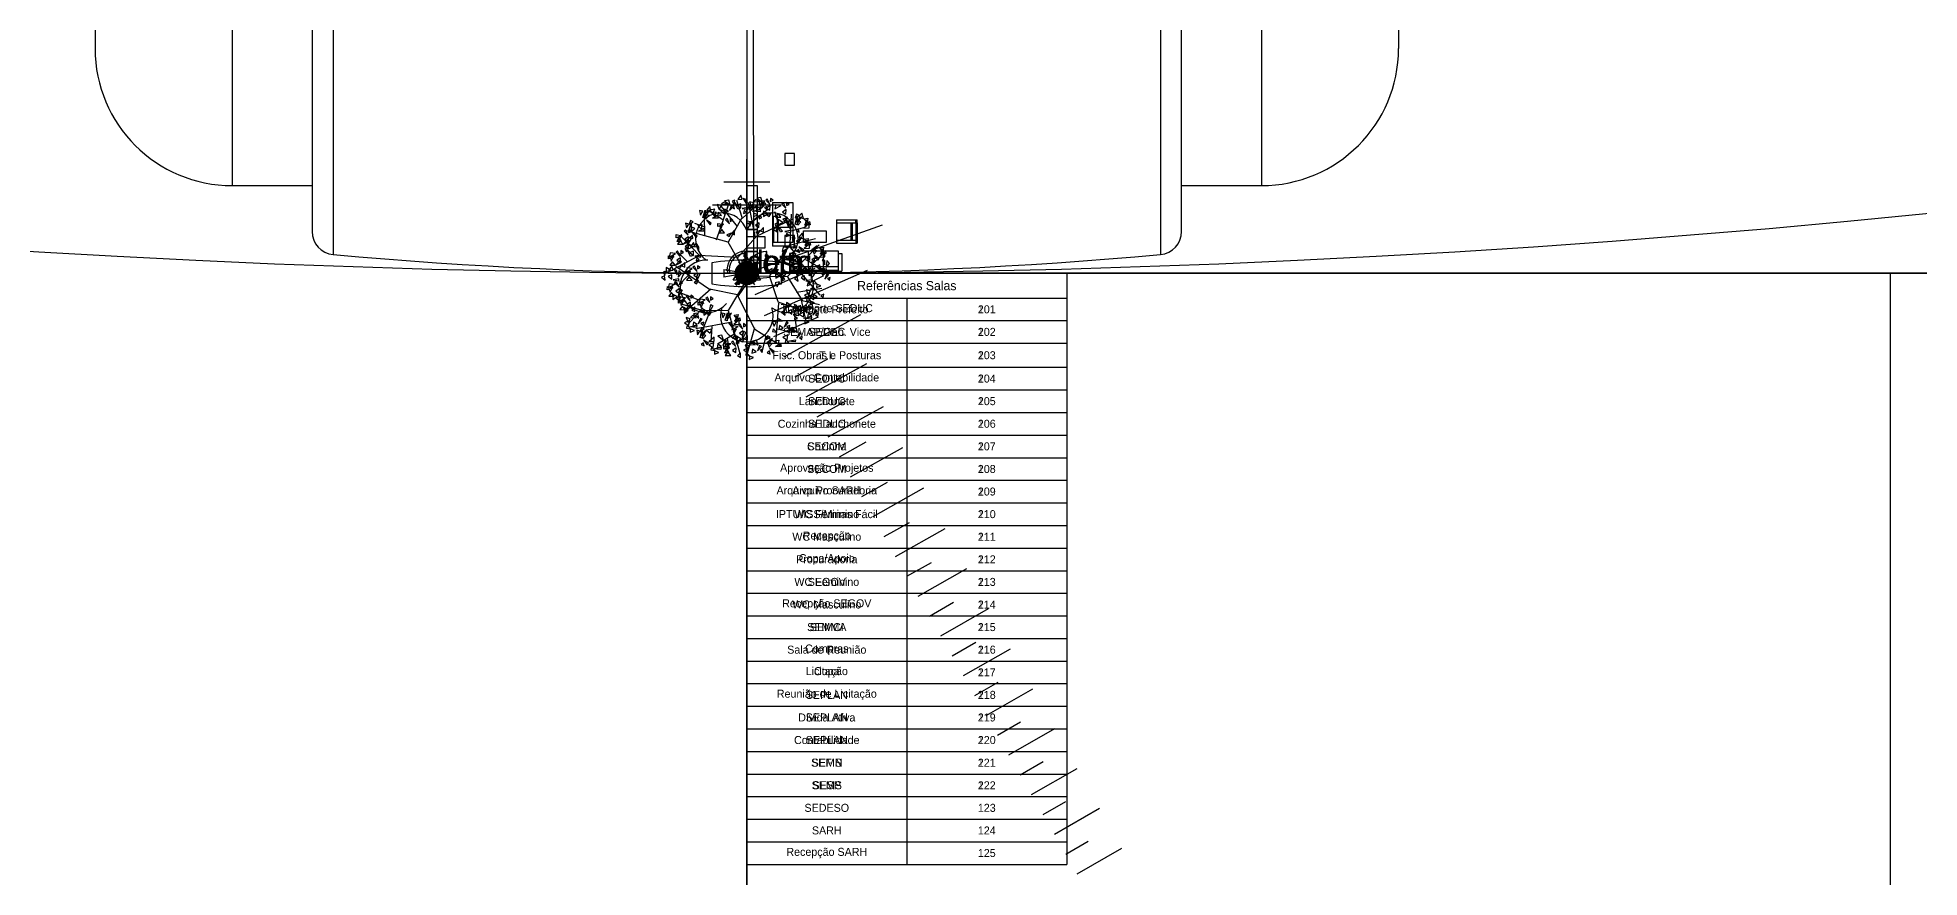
# Model space of a CAD drawing. Header units: metres. Extents: x -999 to 3200, y -1400 to 5056.
# Drawn here: x -31 to 51.3, y -26.4 to 10.3 of the extents above; entities that cross this region are included whole.
import ezdxf

# ---------------------------------------------------------------- set-up
doc = ezdxf.new("R2010")
doc.units = ezdxf.units.M
for name, color, linetype, true_color in [('0.1', 7, 'Continuous', 0x000001), ('0.8', 7, 'Continuous', 0x000008), ('B-FURNITURE', 7, 'Continuous', 0x000016), ('Block2', 7, 'Continuous', 0x000002), ('NOITHAT', 7, 'Continuous', 0x000015), ('PLANIMETRIA', 7, 'Continuous', 0x000007), ('PORTA', 7, 'Continuous', 0x000003)]:
    doc.layers.add(name, color=color, linetype=linetype, true_color=true_color)

msp = doc.modelspace()

# ---------------------------------------------------------------- linework, layer by layer
at = {"color": 7}
for p, q in [((-1, 0.167), (0, 0)), ((-1, 0.167), (-1, -0.167)), ((-0.5, 0), (-1, 0)), ((0, 0), (-1, -0.167)), ((0, 0), (-1, 0)), ((-0.5, -0.5), (0.5, 0.5))]:
    msp.add_line(p, q, dxfattribs=at)
for p, q in [((0, 0), (13.991, 0)), ((0, 0), (0, -25.853)), ((0, 0), (13.991, 0)), ((0, 0), (0, -22.888)), ((13.991, 0), (13.991, -25.853)), ((13.991, 0), (13.991, -22.888)), ((0, -1.082), (13.991, -1.082)), ((0, -1.082), (13.991, -1.082)), ((6.996, -1.082), (6.996, -25.853)), ((6.996, -1.082), (6.996, -22.888)), ((0, -2.07), (13.991, -2.07)), ((0, -2.07), (13.991, -2.07)), ((0, -3.058), (13.991, -3.058)), ((0, -3.058), (13.991, -3.058)), ((0, -4.111), (13.991, -4.111)), ((0, -4.111), (13.991, -4.111)), ((0, -5.1), (13.991, -5.1)), ((0, -5.1), (13.991, -5.1)), ((0, -6.088), (13.991, -6.088)), ((0, -6.088), (13.991, -6.088)), ((0, -7.076), (13.991, -7.076)), ((0, -7.076), (13.991, -7.076)), ((0, -8.064), (13.991, -8.064)), ((0, -8.064), (13.991, -8.064)), ((0, -9.053), (13.991, -9.053)), ((0, -9.053), (13.991, -9.053)), ((0, -10.041), (13.991, -10.041)), ((0, -10.041), (13.991, -10.041)), ((0, -11.029), (13.991, -11.029)), ((0, -11.029), (13.991, -11.029)), ((0, -12.017), (13.991, -12.017)), ((0, -12.017), (13.991, -12.017)), ((0, -13.006), (13.991, -13.006)), ((0, -13.006), (13.991, -13.006)), ((0, -13.994), (13.991, -13.994)), ((0, -13.994), (13.991, -13.994)), ((0, -14.982), (13.991, -14.982)), ((0, -14.982), (13.991, -14.982)), ((0, -15.97), (13.991, -15.97)), ((0, -15.97), (13.991, -15.97)), ((0, -16.959), (13.991, -16.959)), ((0, -16.959), (13.991, -16.959)), ((0, -17.947), (13.991, -17.947)), ((0, -17.947), (13.991, -17.947)), ((0, -18.935), (13.991, -18.935)), ((0, -18.935), (13.991, -18.935)), ((0, -19.923), (13.991, -19.923)), ((0, -19.923), (13.991, -19.923)), ((0, -20.912), (13.991, -20.912)), ((0, -20.912), (13.991, -20.912)), ((0, -21.9), (13.991, -21.9)), ((0, -21.9), (13.991, -21.9)), ((0, -22.888), (13.991, -22.888)), ((0, -22.888), (13.991, -22.888)), ((0, -23.876), (13.991, -23.876)), ((0, -24.865), (13.991, -24.865)), ((0, -25.853), (13.991, -25.853))]:
    msp.add_line(p, q)
for points in [[(500, 0), (500, 50), (0, 50), (0, 0)], [(-0.6, -0.3), (0, 0.7), (0.6, -0.3)], [(-0.25, -0.25), (0.25, -0.25), (0.25, 0.25), (-0.25, 0.25)], [(0, 0), (50, 0), (50, -900), (0, -900)]]:
    msp.add_lwpolyline(points, close=True, dxfattribs=at)
for points in [[(0, 0), (0, 5)], [(-1, 4), (1, 4)], [(-1.5, 3), (1.5, 3)], [(-0.5, 0), (0.5, 0)], [(-0.35, -0.5), (0.35, 0.5)], [(0.35, -0.5), (-0.35, 0.5)], [(-0.35, -0.5), (-0.1, 0.5)], [(0, -0.5), (0, 0.5)], [(0.35, 0.5), (0.1, -0.5)]]:
    msp.add_lwpolyline(points, dxfattribs=at)
for points, format in [([(1.524, 0.457, 0.083333), (-1.524, 0.457), (-1.524, -0.457, 0.083333), (1.524, -0.457)], "xyb"), ([(-0.25, 0, 0.5, 0.5, 1), (0.25, 0, 0.5, 0.5, 1)], "xyseb"), ([(-0.204, 0.058, -0.283804), (-0.253, 0.155), (-0.23, 0.416, -0.389031), (-0.127, 0.51), (0.127, 0.51, -0.389031), (0.23, 0.416), (0.253, 0.155, -0.283804), (0.204, 0.058, -0.282906)], "xyb"), ([(0.234, 0.562, -0.421716), (0.237, 0.547), (0.23, 0.536, -0.406514), (0.215, 0.533, 0.29498), (-0.215, 0.533, -0.406514), (-0.23, 0.536), (-0.237, 0.547, -0.421716), (-0.234, 0.562, -0.295423)], "xyb")]:
    msp.add_lwpolyline(points, format=format, close=True, dxfattribs=at)
for points, format in [([(-0.5, -0.5, 0.15, 0.15, 0), (0.5, 0.5, 0.15, 0.15, 0)], "xyseb"), ([(-0.001, -0.015, 0.111499), (0.001, -0.015)], "xyb")]:
    msp.add_lwpolyline(points, format=format, dxfattribs=at)
for radius in [0.5, 0.3]:
    msp.add_circle((0, 0), radius, dxfattribs=at)
for centre, start, end in [((-1.09, 1.5), 18.74976, 233.1301), ((1.09, 1.5), 306.8699, 161.25024), ((-1.76, -0.57), 87.01336, 319.18492), ((1.76, -0.57), 234.92625, 89.00365), ((0, -1.85), 162.8241, 17.1759)]:
    msp.add_arc(centre, 1.15, start, end, dxfattribs=at)
msp.add_point((0, 0), dxfattribs=at)
msp.add_point((0, 0), dxfattribs=at)
msp.add_point((0, 0), dxfattribs=at)
msp.add_point((0, 0), dxfattribs=at)
msp.add_point((0, 0), dxfattribs=at)
msp.add_point((0, 0), dxfattribs=at)
msp.add_point((0, 0), dxfattribs=at)
at = {"layer": '0.1', "color": 98}
for p, q in [((-1.837, 1.67), (-1.844, 2.511)), ((-1.054, 2.342), (-1.628, 2.721)), ((-1.332, 1.471), (-0.794, 3)), ((-0.408, 2.055), (-1.104, 2.921)), ((-0.206, 2.442), (-0.441, 3.187)), ((-0.197, 2.397), (0.453, 2.992)), ((0.374, 1.559), (0.074, 3.094)), ((0.251, 2.266), (0.917, 2.803)), ((1.394, 2.131), (1.228, 2.696)), ((1.9, 1.283), (1.96, 2.59)), ((-1.823, 2.016), (-2.273, 2.179)), ((-0.796, 1.374), (-0.206, 2.442)), ((0.4, 1.608), (2.011, 2.385)), ((1.945, 1.852), (2.501, 2.005)), ((-2.609, 0.514), (-3.019, 0.919)), ((-2.039, 0.757), (-2.856, 1.589)), ((-0.414, 0.681), (0.361, 1.552)), ((1.007, -0.117), (1.916, 1.283)), ((1.871, 1.237), (3, 1.529)), ((-2.093, 0.76), (-3.255, 0.158)), ((-1.625, -0.702), (-3.103, 0.304)), ((-0.435, 0.686), (-2.101, 0.774)), ((-0.408, 0.669), (-0.196, 0.206)), ((-0.196, 0.206), (-0.082, -0.223)), ((0.213, -0.12), (0, 0)), ((2.136, 0.268), (3.191, -0.962)), ((2.561, 0.606), (3.292, 0.191)), ((2.853, 0.421), (3.22, 0.729)), ((-2.575, -0.103), (-2.98, -0.529)), ((-1.57, -0.7), (-2.749, -1.728)), ((-0.414, -0.944), (-1.557, -0.708)), ((-0.082, -0.223), (-0.049, -0.412)), ((0.393, -0.223), (1.03, -0.172)), ((0.993, -0.132), (1.359, -1.239)), ((1.784, -0.147), (2.414, -1.193)), ((2.18, -0.824), (3.278, -0.655)), ((2.751, -0.408), (3.366, -0.101)), ((-2.12, -1.16), (-2.918, -0.852)), ((-2.009, -1.614), (-2.85, -1.349)), ((-2.044, -1.644), (-2.571, -2.22)), ((-0.824, -1.621), (-2.044, -1.644)), ((-1.607, -1.626), (-2.01, -2.661)), ((-0.409, -0.964), (0.348, -2.451)), ((1.388, -1.3), (1.256, -3.084)), ((1.359, -1.254), (2.839, -1.761)), ((2.033, -1.5), (2.165, -2.346)), ((2.37, -1.178), (2.561, -2.038)), ((2.414, -1.193), (3.176, -1.362)), ((-0.64, -2.134), (-2.233, -2.432)), ((-1.534, -2.328), (-1.575, -3.015)), ((0.331, -2.389), (0.02, -3.513)), ((0.356, -2.437), (1.459, -3.142)), ((1.345, -2.423), (1.916, -2.561)), ((-0.56, -2.671), (-1.285, -3.097)), ((-0.866, -2.832), (-0.783, -3.303)), ((0.827, -2.761), (0.682, -3.319))]:
    msp.add_line(p, q, dxfattribs=at)
at = {"layer": '0.1', "color": 1}
for p, q in [((0.875, 0.95), (0.85, 0.95)), ((0.85, 0.95), (0.85, 0.15)), ((0.875, 0.15), (0.875, 0.95)), ((0.804, 0.794), (0.804, 0.73)), ((0.804, 0.73), (0.814, 0.73)), ((0.828, 0.804), (0.814, 0.804)), ((0.814, 0.73), (0.814, 0.794)), ((0.814, 0.794), (0.828, 0.794)), ((0.85, 0.15), (0.875, 0.15)), ((0.897, 0.804), (0.911, 0.804)), ((0.911, 0.794), (0.897, 0.794)), ((0.911, 0.73), (0.911, 0.794)), ((0.921, 0.73), (0.911, 0.73)), ((0.921, 0.794), (0.921, 0.73))]:
    msp.add_line(p, q, dxfattribs=at)
at = {"layer": '0.1', "color": 98}
for points in [[(-0.2, 3.242), (-0.259, 3.425), (-0.397, 3.233)], [(0.682, 3.101), (0.619, 3.321), (0.44, 3.286)], [(-2.024, 2.55), (-1.922, 2.715), (-2.064, 2.752)], [(-1.919, 2.435), (-1.82, 2.761), (-1.824, 2.406)], [(-1.796, 2.492), (-1.64, 2.752), (-1.875, 2.567)], [(-1.793, 2.384), (-1.659, 2.525), (-1.82, 2.587)], [(-1.552, 2.682), (-1.615, 2.918), (-1.761, 2.752)], [(-1.482, 2.628), (-1.399, 2.802), (-1.631, 2.756)], [(-1.526, 2.658), (-1.356, 2.69), (-1.391, 2.504)], [(-1.257, 2.406), (-1.505, 2.406), (-1.282, 2.542)], [(-1.106, 2.964), (-1.292, 3.011), (-1.203, 2.793)], [(-1.101, 2.528), (-1.244, 2.676), (-1.269, 2.551)], [(-0.912, 2.681), (-1.198, 2.785), (-0.97, 2.59)], [(-0.85, 3.006), (-1.012, 3.102), (-1.105, 3.02)], [(-0.807, 2.706), (-0.971, 2.81), (-1.001, 2.639)], [(-0.728, 2.986), (-0.792, 3.206), (-0.97, 3.171)], [(-0.584, 2.937), (-0.662, 2.975), (-0.756, 2.744)], [(-0.542, 2.814), (-0.581, 3.004), (-0.71, 2.934)], [(-0.567, 3.006), (-0.517, 3.205), (-0.637, 3.161)], [(-0.387, 2.802), (-0.538, 3.107), (-0.298, 2.846)], [(-0.26, 2.851), (-0.259, 3.045), (-0.419, 2.98)], [(0.055, 2.785), (0.045, 2.872), (-0.2, 2.829)], [(-0.028, 3.047), (-0.033, 3.235), (-0.152, 3.27)], [(-0.014, 2.663), (-0.122, 2.744), (-0.146, 2.614)], [(0.265, 2.999), (0.045, 2.892), (0.236, 2.781)], [(0.304, 3.079), (0.118, 3.126), (0.207, 2.908)], [(0.578, 2.687), (0.239, 2.721), (0.588, 2.786)], [(0.485, 2.562), (0.303, 2.63), (0.294, 2.483)], [(0.56, 3.122), (0.398, 3.217), (0.306, 3.135)], [(0.603, 2.821), (0.44, 2.925), (0.409, 2.754)], [(0.792, 3.149), (0.565, 3.176), (0.527, 2.998)], [(0.547, 2.52), (0.542, 2.385), (0.663, 2.441)], [(0.726, 3.045), (0.574, 2.933), (0.614, 2.815)], [(0.826, 3.053), (0.748, 3.09), (0.654, 2.859)], [(0.723, 2.725), (0.736, 2.481), (0.913, 2.613)], [(0.893, 2.93), (0.767, 2.881), (0.865, 2.792)], [(0.893, 3.263), (0.827, 3.206), (1.004, 3.029)], [(1.019, 2.967), (0.86, 2.857), (1.005, 2.763)], [(1.068, 2.627), (0.877, 2.553), (0.982, 2.481)], [(1.032, 3.277), (1.027, 3.142), (1.148, 3.197)], [(1.497, 2.968), (1.27, 2.995), (1.232, 2.817)], [(1.37, 2.611), (1.254, 2.458), (1.49, 2.455)], [(1.598, 3.082), (1.533, 3.024), (1.709, 2.848)], [(1.724, 2.786), (1.565, 2.676), (1.71, 2.582)], [(1.737, 3.095), (1.732, 2.961), (1.853, 3.016)], [(2.108, 2.155), (2.206, 2.481), (2.203, 2.126)], [(2.116, 2.427), (2.289, 2.539), (2.171, 2.588)], [(2.231, 2.213), (2.387, 2.473), (2.152, 2.287)], [(2.474, 2.402), (2.411, 2.638), (2.266, 2.473)], [(-3.082, 1.691), (-2.839, 1.64), (-3.086, 1.553)], [(-2.847, 1.68), (-2.998, 1.568), (-2.959, 1.451)], [(-2.68, 1.898), (-2.745, 1.841), (-2.569, 1.664)], [(-2.636, 1.991), (-2.534, 2.156), (-2.676, 2.193)], [(-2.541, 1.912), (-2.545, 1.777), (-2.425, 1.832)], [(-2.53, 1.875), (-2.432, 2.201), (-2.436, 1.847)], [(-2.522, 2.148), (-2.35, 2.259), (-2.467, 2.308)], [(-2.353, 1.519), (-2.376, 1.652), (-2.483, 1.573)], [(-2.404, 1.825), (-2.271, 1.965), (-2.432, 2.028)], [(-2.22, 1.561), (-2.168, 1.631), (-2.376, 1.768)], [(-2.137, 2.098), (-1.967, 2.131), (-2.002, 1.945)], [(-1.869, 1.847), (-2.117, 1.847), (-1.893, 1.982)], [(-1.608, 2.121), (-1.556, 2.19), (-1.765, 2.327)], [(-1.264, 2.184), (-1.022, 2.134), (-1.268, 2.047)], [(-1.09, 1.921), (-1.206, 1.768), (-0.97, 1.765)], [(-1.029, 2.173), (-1.18, 2.061), (-1.141, 1.944)], [(-0.862, 2.392), (-0.927, 2.334), (-0.751, 2.158)], [(-0.687, 1.756), (-0.878, 1.682), (-0.773, 1.61)], [(-0.723, 2.405), (-0.727, 2.27), (-0.607, 2.326)], [(-0.543, 1.886), (-0.676, 1.745), (-0.545, 1.68)], [(0.006, 2.3), (0.248, 2.249), (0.002, 2.162)], [(0.24, 2.288), (0.089, 2.177), (0.129, 2.059)], [(0.534, 2.211), (0.374, 2.101), (0.52, 2.007)], [(0.583, 1.871), (0.391, 1.797), (0.496, 1.725)], [(0.727, 2.001), (0.593, 1.86), (0.724, 1.795)], [(1.322, 1.81), (1.283, 2.001), (1.154, 1.931)], [(1.298, 2.003), (1.347, 2.202), (1.227, 2.157)], [(1.477, 1.798), (1.326, 2.104), (1.566, 1.842)], [(1.576, 2.229), (1.368, 2.358), (1.375, 2.138)], [(1.773, 2.446), (1.582, 2.372), (1.687, 2.3)], [(1.612, 2.23), (1.714, 2.37), (1.815, 2.21)], [(1.919, 1.782), (1.909, 1.868), (1.664, 1.825)], [(1.836, 2.044), (1.831, 2.232), (1.712, 2.267)], [(1.85, 1.66), (1.742, 1.741), (1.718, 1.61)], [(1.98, 2.23), (1.799, 2.06), (1.869, 2.312)], [(1.884, 1.929), (2.036, 2.1), (1.912, 2.233)], [(2.285, 1.799), (2.262, 1.932), (2.155, 1.853)], [(2.234, 2.105), (2.368, 2.245), (2.206, 2.307)], [(2.49, 1.514), (2.427, 1.75), (2.282, 1.585)], [(2.494, 1.973), (2.722, 1.993), (2.722, 2.175)], [(2.501, 2.378), (2.671, 2.411), (2.636, 2.225)], [(2.769, 2.126), (2.522, 2.126), (2.745, 2.262)], [(2.538, 2.089), (2.663, 2.229), (2.599, 2.336)], [(-3.125, 0.864), (-3.353, 0.891), (-3.39, 0.712)], [(-3.025, 0.977), (-3.09, 0.92), (-2.914, 0.743)], [(-2.871, 1.389), (-3.044, 1.393), (-2.971, 1.567)], [(-2.908, 1.428), (-3.024, 1.274), (-2.788, 1.271)], [(-2.885, 0.991), (-2.89, 0.856), (-2.769, 0.912)], [(-2.572, 1.496), (-2.779, 1.273), (-2.51, 1.407)], [(-2.554, 1.602), (-2.713, 1.492), (-2.568, 1.398)], [(-2.636, 0.934), (-2.586, 1.133), (-2.706, 1.089)], [(-2.505, 1.262), (-2.696, 1.189), (-2.591, 1.116)], [(-2.456, 0.73), (-2.607, 1.035), (-2.367, 0.774)], [(-2.44, 1.527), (-2.603, 1.228), (-2.527, 1.575)], [(-2.357, 1.161), (-2.565, 1.29), (-2.558, 1.07)], [(-2.329, 0.78), (-2.328, 0.973), (-2.488, 0.908)], [(-2.269, 1.17), (-2.328, 1.353), (-2.466, 1.161)], [(-2.321, 1.161), (-2.22, 1.301), (-2.118, 1.142)], [(-2.097, 0.975), (-2.102, 1.163), (-2.221, 1.198)], [(1.81, 1.11), (1.583, 1.137), (1.545, 0.959)], [(1.744, 1.005), (1.593, 0.894), (1.632, 0.776)], [(1.911, 1.224), (1.846, 1.166), (2.022, 0.99)], [(2.037, 0.927), (1.878, 0.818), (2.023, 0.724)], [(2.018, 1.382), (2.12, 1.547), (1.978, 1.585)], [(2.151, 0.852), (1.988, 0.553), (2.064, 0.9)], [(2.05, 1.237), (2.046, 1.102), (2.166, 1.158)], [(2.246, 1.324), (2.403, 1.585), (2.167, 1.399)], [(2.301, 0.911), (2.278, 1.044), (2.171, 0.965)], [(2.434, 0.953), (2.487, 1.022), (2.278, 1.159)], [(2.51, 1.085), (2.738, 1.105), (2.738, 1.287)], [(2.517, 1.49), (2.687, 1.522), (2.652, 1.336)], [(2.785, 1.238), (2.538, 1.238), (2.761, 1.374)], [(2.553, 1.201), (2.678, 1.341), (2.615, 1.448)], [(2.92, 0.946), (3.076, 1.206), (2.841, 1.021)], [(2.924, 0.838), (3.057, 0.979), (2.896, 1.041)], [(3.183, 0.706), (3.411, 0.727), (3.411, 0.909)], [(3.191, 1.112), (3.36, 1.144), (3.325, 0.958)], [(3.459, 0.86), (3.211, 0.86), (3.434, 0.995)], [(3.227, 0.823), (3.352, 0.963), (3.289, 1.07)], [(-3.591, -0.102), (-3.541, 0.098), (-3.661, 0.053)], [(-3.312, 0.125), (-3.52, 0.254), (-3.513, 0.034)], [(-3.426, 0.77), (-3.184, 0.719), (-3.431, 0.632)], [(-3.224, 0.134), (-3.283, 0.317), (-3.421, 0.125)], [(-3.252, 0.507), (-3.369, 0.354), (-3.132, 0.351)], [(-3.192, 0.759), (-3.343, 0.647), (-3.303, 0.53)], [(-3.052, -0.06), (-3.057, 0.127), (-3.176, 0.162)], [(-2.917, 0.575), (-3.123, 0.353), (-2.855, 0.486)], [(-2.898, 0.681), (-3.058, 0.571), (-2.912, 0.477)], [(-2.849, 0.342), (-3.041, 0.268), (-2.936, 0.195)], [(-3.005, -0.175), (-2.852, -0.004), (-2.977, 0.129)], [(-2.705, 0.472), (-2.839, 0.331), (-2.708, 0.265)], [(-2.389, 0.206), (-2.616, 0.233), (-2.654, 0.054)], [(-2.455, 0.101), (-2.606, -0.01), (-2.567, -0.128)], [(-2.288, 0.32), (-2.353, 0.262), (-2.177, 0.086)], [(-2.162, 0.023), (-2.321, -0.086), (-2.176, -0.181)], [(-2.014, 0.713), (-2.024, 0.8), (-2.27, 0.757)], [(-2.083, 0.591), (-2.191, 0.673), (-2.215, 0.542)], [(-2.149, 0.333), (-2.153, 0.198), (-2.033, 0.254)], [(0.982, 0.138), (1.1, 0.071), (1.106, 0.204)], [(1.37, 0.049), (1.559, -0.234), (1.287, -0.006)], [(1.526, 0.058), (1.589, -0.126), (1.708, -0.04)], [(1.683, 0.753), (1.567, 0.6), (1.803, 0.597)], [(2.086, 0.588), (1.895, 0.514), (2, 0.442)], [(2.23, 0.718), (2.097, 0.577), (2.228, 0.512)], [(2.222, -0.151), (2.272, 0.048), (2.152, 0.004)], [(2.501, 0.076), (2.293, 0.205), (2.3, -0.016)], [(2.589, 0.084), (2.53, 0.268), (2.392, 0.076)], [(2.761, -0.11), (2.756, 0.078), (2.637, 0.113)], [(2.905, 0.076), (2.724, -0.093), (2.794, 0.158)], [(2.904, 0.133), (2.865, 0.324), (2.736, 0.254)], [(2.808, -0.224), (2.961, -0.053), (2.836, 0.079)], [(2.88, 0.326), (2.93, 0.525), (2.81, 0.48)], [(2.974, 0.533), (2.951, 0.666), (2.845, 0.587)], [(3.108, 0.575), (3.16, 0.644), (2.951, 0.781)], [(3.186, 0.171), (3.188, 0.365), (3.028, 0.3)], [(3.44, -0.007), (3.376, 0.213), (3.197, 0.178)], [(3.501, 0.105), (3.492, 0.191), (3.246, 0.148)], [(3.419, 0.367), (3.414, 0.555), (3.295, 0.59)], [(3.433, -0.017), (3.325, 0.064), (3.301, -0.067)], [(3.466, 0.252), (3.619, 0.423), (3.494, 0.556)], [(-3.567, -0.294), (-3.605, -0.104), (-3.734, -0.174)], [(-3.474, -0.578), (-3.231, -0.629), (-3.478, -0.716)], [(-3.285, -0.256), (-3.283, -0.063), (-3.443, -0.128)], [(-3.173, -0.484), (-3.4, -0.458), (-3.438, -0.636)], [(-3.239, -0.589), (-3.39, -0.701), (-3.351, -0.818)], [(-2.969, -0.323), (-2.979, -0.236), (-3.225, -0.279)], [(-3.038, -0.445), (-3.146, -0.363), (-3.17, -0.494)], [(-3.072, -0.371), (-3.137, -0.428), (-2.961, -0.605)], [(-2.946, -0.667), (-3.105, -0.777), (-2.96, -0.871)], [(-2.832, -0.742), (-2.995, -1.041), (-2.919, -0.694)], [(-2.933, -0.357), (-2.937, -0.492), (-2.817, -0.437)], [(-2.516, -0.151), (-2.632, -0.304), (-2.396, -0.307)], [(-2.113, -0.316), (-2.304, -0.39), (-2.199, -0.462)], [(-2.048, -0.052), (-2.212, -0.351), (-2.135, -0.004)], [(1.242, -0.411), (1.324, -0.585), (1.436, -0.377)], [(1.251, -0.017), (1.275, -0.209), (1.425, -0.123)], [(1.575, -0.13), (1.552, -0.334), (1.664, -0.274)], [(2.246, -0.344), (2.208, -0.153), (2.079, -0.223)], [(2.529, -0.306), (2.53, -0.112), (2.37, -0.177)], [(2.844, -0.372), (2.834, -0.286), (2.588, -0.329)], [(2.78, -0.77), (2.594, -0.722), (2.683, -0.941)], [(2.775, -0.494), (2.667, -0.413), (2.643, -0.543)], [(3.036, -0.727), (2.874, -0.631), (2.781, -0.714)], [(3.066, -0.465), (2.924, -0.317), (2.898, -0.442)], [(3.242, -0.546), (3.061, -0.478), (3.051, -0.625)], [(3.584, -0.055), (3.505, -0.018), (3.411, -0.249)], [(3.65, -0.178), (3.524, -0.227), (3.622, -0.316)], [(-3.3, -0.841), (-3.416, -0.994), (-3.18, -0.998)], [(-3.242, -0.909), (-3.228, -1.152), (-3.052, -1.021)], [(-2.897, -1.007), (-3.088, -1.08), (-2.983, -1.153)], [(-2.987, -1.171), (-2.745, -1.222), (-2.991, -1.308)], [(-2.686, -1.077), (-2.914, -1.05), (-2.951, -1.229)], [(-2.813, -1.434), (-2.929, -1.587), (-2.693, -1.59)], [(-2.753, -1.182), (-2.904, -1.294), (-2.864, -1.411)], [(-2.755, -1.501), (-2.742, -1.745), (-2.565, -1.613)], [(-2.477, -1.366), (-2.684, -1.588), (-2.416, -1.455)], [(-2.585, -0.964), (-2.651, -1.021), (-2.474, -1.198)], [(-2.459, -1.26), (-2.618, -1.37), (-2.473, -1.464)], [(-2.446, -0.95), (-2.451, -1.085), (-2.33, -1.029)], [(-2.266, -1.469), (-2.4, -1.61), (-2.268, -1.676)], [(-2.125, -1.253), (-1.883, -1.303), (-2.13, -1.39)], [(-1.824, -1.159), (-2.052, -1.132), (-2.089, -1.31)], [(-1.951, -1.516), (-2.068, -1.669), (-1.832, -1.672)], [(-1.891, -1.264), (-2.042, -1.375), (-2.002, -1.493)], [(-1.893, -1.583), (-1.88, -1.827), (-1.704, -1.695)], [(-1.724, -1.045), (-1.789, -1.103), (-1.613, -1.279)], [(-1.484, -1.416), (-1.647, -1.715), (-1.571, -1.369)], [(-1.584, -1.032), (-1.589, -1.167), (-1.468, -1.111)], [(1.682, -1.824), (1.643, -1.633), (1.514, -1.703)], [(1.658, -1.631), (1.707, -1.432), (1.588, -1.476)], [(1.936, -1.405), (1.729, -1.275), (1.736, -1.496)], [(1.964, -1.786), (1.966, -1.592), (1.805, -1.657)], [(2.196, -1.59), (2.192, -1.402), (2.073, -1.367)], [(2.244, -1.704), (2.397, -1.534), (2.272, -1.401)], [(2.524, -1.656), (2.459, -1.496), (2.648, -1.495)], [(2.741, -0.849), (2.521, -0.956), (2.711, -1.067)], [(2.8, -1.565), (2.639, -1.469), (2.546, -1.552)], [(2.785, -1.205), (2.642, -1.057), (2.617, -1.182)], [(2.923, -1.586), (2.859, -1.366), (2.68, -1.401)], [(2.974, -1.052), (2.688, -0.948), (2.916, -1.144)], [(2.961, -1.287), (2.779, -1.219), (2.77, -1.365)], [(3.079, -1.028), (2.915, -0.924), (2.885, -1.094)], [(3.067, -1.634), (2.988, -1.596), (2.894, -1.827)], [(3.369, -0.919), (3.243, -0.967), (3.341, -1.057)], [(-2.509, -2.065), (-2.729, -2.172), (-2.539, -2.284)], [(-2.47, -1.986), (-2.656, -1.938), (-2.567, -2.157)], [(-2.465, -2.421), (-2.608, -2.274), (-2.633, -2.399)], [(-2.196, -2.377), (-2.535, -2.344), (-2.186, -2.279)], [(-2.289, -2.503), (-2.471, -2.435), (-2.48, -2.581)], [(-2.214, -1.943), (-2.376, -1.847), (-2.469, -1.93)], [(-2.171, -2.244), (-2.335, -2.14), (-2.365, -2.31)], [(-2.092, -1.964), (-2.156, -1.744), (-2.334, -1.779)], [(-1.948, -2.012), (-2.026, -1.974), (-2.12, -2.205)], [(-2.036, -2.539), (-1.864, -2.427), (-1.982, -2.378)], [(-1.881, -2.135), (-2.007, -2.183), (-1.909, -2.273)], [(-1.608, -2.618), (-1.526, -2.444), (-1.757, -2.49)], [(-1.548, -1.681), (-1.74, -1.755), (-1.635, -1.827)], [(-1.053, -1.94), (-0.951, -1.774), (-1.093, -1.737)], [(-0.948, -2.055), (-0.85, -1.729), (-0.853, -2.084)], [(-0.825, -1.997), (-0.669, -1.737), (-0.904, -1.923)], [(-0.637, -2.369), (-0.585, -2.299), (-0.794, -2.163)], [(-0.384, -2.327), (-0.611, -2.3), (-0.649, -2.478)], [(-0.45, -2.432), (-0.602, -2.543), (-0.562, -2.661)], [(-0.562, -2.237), (-0.334, -2.217), (-0.334, -2.034)], [(-0.555, -1.832), (-0.385, -1.799), (-0.42, -1.985)], [(-0.286, -2.084), (-0.534, -2.084), (-0.311, -1.948)], [(-0.518, -2.121), (-0.393, -1.981), (-0.456, -1.874)], [(-0.283, -2.213), (-0.348, -2.271), (-0.172, -2.447)], [(-0.144, -2.2), (-0.149, -2.334), (-0.028, -2.279)], [(1.291, -2.134), (1.105, -2.087), (1.194, -2.306)], [(1.296, -2.57), (1.153, -2.422), (1.128, -2.547)], [(1.547, -2.092), (1.385, -1.996), (1.292, -2.079)], [(1.59, -2.393), (1.426, -2.289), (1.396, -2.459)], [(1.813, -2.161), (1.735, -2.123), (1.641, -2.354)], [(1.88, -2.284), (1.754, -2.332), (1.852, -2.422)], [(2.014, -2.348), (2.062, -2.591), (1.886, -2.398)], [(2.218, -2.589), (2.154, -2.369), (1.975, -2.404)], [(2.279, -1.852), (2.27, -1.766), (2.024, -1.809)], [(2.211, -1.974), (2.103, -1.893), (2.079, -2.023)], [(2.505, -1.687), (2.286, -1.794), (2.476, -1.905)], [(2.818, -1.999), (2.479, -1.965), (2.828, -1.901)], [(2.725, -2.125), (2.544, -2.057), (2.534, -2.203)], [(2.843, -1.866), (2.68, -1.762), (2.65, -1.932)], [(3.133, -1.757), (3.007, -1.805), (3.105, -1.895)], [(-2.151, -2.696), (-2.049, -2.531), (-2.191, -2.493)], [(-2.045, -2.811), (-1.947, -2.485), (-1.95, -2.84)], [(-1.922, -2.754), (-1.766, -2.493), (-2.001, -2.679)], [(-1.868, -3.167), (-1.891, -3.034), (-1.998, -3.113)], [(-1.919, -2.861), (-1.785, -2.721), (-1.947, -2.659)], [(-1.734, -3.125), (-1.682, -3.056), (-1.891, -2.919)], [(-1.444, -3.019), (-1.663, -3.127), (-1.473, -3.238)], [(-1.659, -2.993), (-1.431, -2.973), (-1.431, -2.791)], [(-1.4, -3.376), (-1.542, -3.228), (-1.568, -3.353)], [(-1.131, -3.332), (-1.47, -3.298), (-1.121, -3.233)], [(-1.106, -3.198), (-1.269, -3.094), (-1.299, -3.264)], [(-1.026, -2.918), (-1.09, -2.698), (-1.269, -2.733)], [(-0.882, -2.966), (-0.961, -2.929), (-1.055, -3.16)], [(-0.998, -3.177), (-0.756, -3.228), (-1.002, -3.314)], [(-0.697, -3.083), (-0.924, -3.056), (-0.962, -3.235)], [(-0.816, -3.089), (-0.942, -3.137), (-0.844, -3.227)], [(-0.764, -3.188), (-0.915, -3.3), (-0.875, -3.417)], [(-0.596, -2.97), (-0.662, -3.027), (-0.485, -3.204)], [(-0.47, -3.266), (-0.629, -3.376), (-0.484, -3.47)], [(-0.511, -2.684), (-0.627, -2.837), (-0.391, -2.84)], [(-0.457, -2.956), (-0.462, -3.091), (-0.341, -3.035)], [(-0.453, -2.751), (-0.44, -2.995), (-0.263, -2.863)], [(-0.157, -2.509), (-0.316, -2.619), (-0.171, -2.713)], [(-0.108, -2.849), (-0.299, -2.923), (-0.194, -2.995)], [(-0.043, -2.584), (-0.207, -2.883), (-0.13, -2.537)], [(0.077, -3.25), (-0.143, -3.357), (0.048, -3.468)], [(0.036, -2.719), (-0.098, -2.86), (0.034, -2.925)], [(0.116, -3.17), (-0.07, -3.123), (0.019, -3.342)], [(0.372, -3.128), (0.21, -3.032), (0.118, -3.114)], [(0.494, -3.148), (0.43, -2.928), (0.252, -2.963)], [(0.638, -3.197), (0.56, -3.159), (0.466, -3.39)], [(0.847, -2.901), (1.019, -2.79), (0.902, -2.741)], [(0.961, -3.116), (1.118, -2.856), (0.882, -3.042)], [(0.965, -3.224), (1.098, -3.083), (0.937, -3.021)], [(1.149, -3.488), (1.201, -3.418), (0.993, -3.281)], [(1.232, -2.951), (1.402, -2.918), (1.366, -3.104)], [(1.5, -3.202), (1.252, -3.202), (1.476, -3.067)], [(1.8, -2.691), (1.581, -2.798), (1.771, -2.909)], [(1.844, -3.047), (1.702, -2.899), (1.676, -3.024)], [(2.113, -3.003), (1.774, -2.969), (2.123, -2.904)], [(2.095, -2.568), (1.934, -2.473), (1.841, -2.555)], [(2.362, -2.637), (2.283, -2.6), (2.189, -2.831)], [(2.428, -2.76), (2.302, -2.809), (2.4, -2.898)], [(-1.224, -3.457), (-1.406, -3.389), (-1.415, -3.536)], [(-0.787, -3.478), (-0.96, -3.475), (-0.888, -3.301)], [(-0.824, -3.44), (-0.94, -3.593), (-0.704, -3.596)], [(-0.277, -3.475), (-0.411, -3.616), (-0.279, -3.682)], [(0.121, -3.606), (-0.022, -3.458), (-0.047, -3.583)], [(0.297, -3.688), (0.115, -3.62), (0.106, -3.766)], [(0.415, -3.429), (0.251, -3.324), (0.221, -3.495)], [(0.705, -3.32), (0.579, -3.368), (0.677, -3.458)], [(1.016, -3.529), (0.993, -3.397), (0.886, -3.475)]]:
    msp.add_lwpolyline(points, close=True, dxfattribs=at)
for points in [[(-0.024, -0.024), (-0.81, 1.366), (-2.697, 1.867)], [(0.187, -0.117), (1.784, -0.132), (3.161, 1.252)], [(0.001, -0.254), (-0.81, -1.629), (-0.301, -3.514)], [(-0.359, -0.978), (0.114, -0.292), (0.376, -0.223)]]:
    msp.add_lwpolyline(points, dxfattribs=at)
at = {"layer": '0.1', "color": 1}
for points in [[(0.85, 0.825), (0.836, 0.825), (0.836, 0.747), (0.85, 0.747)], [(0.875, 0.825), (0.889, 0.825), (0.889, 0.747), (0.875, 0.747)], [(0.828, 0.817), (0.836, 0.817), (0.836, 0.777), (0.828, 0.777)], [(0.897, 0.817), (0.889, 0.817), (0.889, 0.777), (0.897, 0.777)]]:
    msp.add_lwpolyline(points, close=True, dxfattribs=at)
for points in [[(0, 0), (0.05, 0), (0.05, 0.1), (0.025, 0.1), (0.025, 0.15), (0, 0.15)], [(0.9, 0), (0.85, 0), (0.85, 0.1), (0.875, 0.1), (0.875, 0.15), (0.9, 0.15)]]:
    msp.add_lwpolyline(points, dxfattribs=at)
for centre, radius, start, end in [((0.862, 0.112), 0.838, 89.1457, 177.38289), ((0.814, 0.794), 0.01, 90, 180), ((0.911, 0.794), 0.01, 0, 90)]:
    msp.add_arc(centre, radius, start, end, dxfattribs=at)
at = {"layer": '0.8', "color": 8}
for p, q in [((-19.01, 38.321), (-19.01, 1.826)), ((19.01, 1.826), (19.01, 38.323)), ((-18.091, 37.111), (-18.091, 0.82)), ((18.091, 37.111), (18.091, 0.82)), ((-28.5, 29.836), (-28.5, 9.836)), ((-22.5, 29.836), (-22.5, 3.836)), ((22.5, 29.836), (22.5, 3.836)), ((28.5, 29.836), (28.5, 9.836)), ((-22.5, 3.836), (-19.01, 3.836)), ((19.01, 3.836), (22.5, 3.836)), ((-0.001, -0.002), (-0.001, 0)), ((0, -0.008), (0, 0.002)), ((80, 0), (0, 0)), ((0, 0), (0, -49)), ((0.001, -0.002), (0.001, 0)), ((0.02, 0.016), (0.02, 0.006)), ((0.022, 0.017), (0.021, 0.017)), ((0.021, 0.016), (0.021, 0.006)), ((0.022, 0.016), (0.021, 0.016)), ((0.022, 0.005), (0.021, 0.005)), ((0.022, 0.005), (0.021, 0.005))]:
    msp.add_line(p, q, dxfattribs=at)
for points in [[(1.661, 4.734), (2.081, 4.734), (2.081, 5.234), (1.661, 5.234), (1.661, 4.734)], [(1.661, 1.153), (2.081, 1.153), (2.081, 1.653), (1.661, 1.653), (1.661, 1.153)], [(0.8, 1.6), (0, 1.6), (0, 1.11), (0.8, 1.11), (0.8, 1.6)], [(0.8, 1.6), (0, 1.6), (0, 1.11), (0.8, 1.11), (0.8, 1.6)], [(-0.005, -0.005), (0, 0)], [(-0.005, -0.011), (-0.005, -0.005)], [(-0.004, -0.005), (-0.002, -0.003)], [(-0.003, -0.003), (0.003, -0.003)], [(-0.003, -0.004), (-0.001, -0.004)], [(-0.002, -0.004), (-0.002, -0.004)], [(-0.001, -0.002), (0.001, -0.002)], [(-0.001, -0.003), (-0.001, -0.002)], [(-0.001, -0.007), (-0.001, -0.006)], [(0, 0), (0.005, -0.005)], [(0.001, -0.003), (0.001, -0.002)], [(0.001, -0.004), (0.003, -0.004)], [(0.001, -0.007), (0.001, -0.006)], [(0.002, -0.003), (0.004, -0.005)], [(0.002, -0.005), (0.002, -0.004)], [(0.005, -0.011), (0.005, -0.005)]]:
    msp.add_lwpolyline(points, dxfattribs=at)
for points in [[(0.015, 0.015), (0.014, 0.015), (0.014, 0), (0.015, 0)], [(0.022, 0), (0.022, 0.023), (0.023, 0.023), (0.023, 0)]]:
    msp.add_lwpolyline(points, close=True, dxfattribs=at)
for points in [[(-0.003, -0.003, 0.319419), (-0.005, -0.005)], [(-0.005, -0.005, 0.323321), (-0.005, -0.005)], [(-0.005, -0.005, 0.611483), (0.005, -0.005)], [(-0.005, -0.011, 0.35064), (-0.001, -0.015)], [(-0.004, -0.005, 0.361705), (-0.004, -0.006)], [(-0.004, -0.006, 0.518599), (0.004, -0.006)], [(-0.001, -0.003, 0.074714), (-0.003, -0.003)], [(-0.003, -0.003, 0.663839), (-0.003, -0.003)], [(0.003, -0.006, 0.221331), (-0.003, -0.006)], [(-0.002, -0.006, 0.306213), (-0.003, -0.009)], [(-0.003, -0.006, 0.297228), (-0.003, -0.007)], [(-0.002, -0.007, 0.312502), (-0.003, -0.009)], [(-0.003, -0.011, 0.008003), (-0.003, -0.007)], [(-0.003, -0.011, 0.00507), (-0.003, -0.009)], [(-0.003, -0.011, 0.365737), (-0.001, -0.014)], [(-0.003, -0.011, 0.366179), (-0.001, -0.014)], [(-0.001, -0.002, 0.378909), (-0.002, -0.003)], [(-0.002, -0.004, 1), (-0.002, -0.004)], [(-0.002, -0.004, 1), (-0.002, -0.004)], [(0.002, -0.006, 0.196765), (-0.002, -0.006)], [(0.002, -0.007, 0.184122), (-0.002, -0.007)], [(-0.001, -0.002, 0.414213), (-0.001, -0.002)], [(0.001, -0.003, 0.017899), (-0.001, -0.003)], [(0, -0.004, 1), (0, -0.005)], [(-0.001, -0.007, 0.999992), (0.001, -0.007)], [(-0.001, -0.014, 0.092572), (0.001, -0.014)], [(-0.001, -0.014, 0.09251), (0.001, -0.014)], [(0, 0, 0.421292), (0, 0)], [(0, -0.002, 1), (0, -0.001)], [(0, -0.001, 1), (0, -0.002)], [(0, -0.005, 1), (0, -0.004)], [(0.001, -0.002, 0.414213), (0.001, -0.002)], [(0.002, -0.003, 0.378909), (0.001, -0.002)], [(0.003, -0.003, 0.074714), (0.001, -0.003)], [(0.001, -0.014, 0.365737), (0.003, -0.011)], [(0.001, -0.014, 0.365737), (0.003, -0.011)], [(0.001, -0.015, 0.35064), (0.005, -0.011)], [(0.002, -0.004, 1), (0.002, -0.004)], [(0.002, -0.004, 1), (0.002, -0.004)], [(0.003, -0.009, 0.306739), (0.002, -0.006)], [(0.003, -0.009, 0.312273), (0.002, -0.007)], [(0.005, -0.005, 0.319888), (0.003, -0.003)], [(0.003, -0.003, 0.663873), (0.003, -0.003)], [(0.003, -0.007, 0.295957), (0.003, -0.006)], [(0.003, -0.007, 0.008013), (0.003, -0.011)], [(0.003, -0.009, 0.00507), (0.003, -0.011)], [(0.004, -0.006, 0.361462), (0.004, -0.005)], [(0.005, -0.005, 0.323388), (0.005, -0.005)]]:
    msp.add_lwpolyline(points, format="xyb", dxfattribs=at)
for centre, radius, start, end in [((0, 508.525), 508.525, 244.98908, 295.01092), ((-22.5, 9.836), 6, 180, 270), ((22.5, 9.836), 6, 270, 0), ((-18, 1.826), 1.01, 180, 264.81011), ((18, 1.826), 1.01, 275.18989, 0), ((0, 200), 200, 264.81011, 275.18989), ((0.023, 0), 0.0229, 90, 180), ((0.015, 0), 0.0152, 90, 180), ((0.021, 0.016), 0.00102, 90, 180), ((0.021, 0.006), 0.00102, 180, 270)]:
    msp.add_arc(centre, radius, start, end, dxfattribs=at)
at = {"layer": 'B-FURNITURE', "color": 33}
for points in [[(0, 3.84), (0.3, 3.84), (0.3, 2.88), (0, 2.88)], [(0, 3.84), (0.45, 3.84), (0.45, 2.88), (0, 2.88)], [(0, 2.88), (0.3, 2.88), (0.3, 1.92), (0, 1.92)], [(0, 2.88), (0.45, 2.88), (0.45, 1.92), (0, 1.92)], [(0, 1.92), (0.3, 1.92), (0.3, 0.96), (0, 0.96)], [(0, 1.92), (0.45, 1.92), (0.45, 0.96), (0, 0.96)], [(0, 0.96), (0.45, 0.96), (0.45, 0), (0, 0)]]:
    msp.add_lwpolyline(points, close=True, dxfattribs=at)
for points in [[(1.123, 3.103), (1.123, 2.003)], [(1.123, 3.103), (2.013, 3.103)], [(1.123, 2.503), (1.34, 2.503)], [(1.173, 2.003), (1.173, 2.503)], [(1.34, 2.003), (1.34, 2.503)], [(2.013, 3.103), (2.013, 2.003)], [(2.013, 2.003), (1.123, 2.003)], [(1.123, 2.003), (1.123, 1.183)], [(1.173, 2.003), (1.173, 1.353)], [(1.34, 2.003), (1.34, 1.353)], [(2.013, 2.003), (2.013, 1.353)], [(2.482, 1.341), (2.482, 1.861), (3.467, 1.861), (3.467, 1.341), (2.482, 1.341)], [(3.924, 2.336), (3.924, 1.326)], [(3.924, 2.336), (4.824, 2.336)], [(3.924, 2.206), (4.774, 2.206)], [(4.556, 2.206), (4.556, 1.456)], [(4.606, 2.206), (4.606, 1.456)], [(4.774, 2.206), (4.774, 2.336)], [(4.774, 2.206), (4.774, 1.326)], [(4.824, 2.206), (4.824, 2.336)], [(4.824, 2.206), (4.824, 1.326)], [(2.013, 1.353), (1.123, 1.353)], [(1.906, 1.183), (1.123, 1.183)], [(1.868, 0.87), (1.868, 0.087)], [(2.038, 0.87), (1.868, 0.87)], [(1.906, 1.353), (1.906, 1.183)], [(2.038, 0.977), (3.988, 0.977)], [(2.038, 0.977), (2.038, 0.087)], [(2.688, 0.977), (2.688, 0.087)], [(3.338, 0.977), (3.338, 0.087)], [(3.924, 1.456), (4.774, 1.456)], [(3.924, 1.326), (4.824, 1.326)], [(3.988, 0.977), (3.988, 0.087)], [(3.988, 0.87), (4.158, 0.87)], [(4.158, 0.87), (4.158, 0.087)], [(1.868, 0.087), (4.158, 0.087)], [(2.038, 0.305), (3.988, 0.305)], [(2.038, 0.137), (3.988, 0.137)]]:
    msp.add_lwpolyline(points, dxfattribs=at)
at = {"layer": 'Block2', "color": 2}
msp.add_line((0, 640.951), (0, 0), dxfattribs=at)
at = {"layer": 'Defpoints', "color": 8}
msp.add_line((0, 0), (0, 0), dxfattribs=at)
msp.add_line((0, 0), (0, 0), dxfattribs=at)
at = {"layer": 'NOITHAT', "color": 21}
msp.add_lwpolyline([(0, 787.5), (0.286, 0), (1575.286, 0.573), (1575, 788.073)], close=True, dxfattribs=at)
at = {"layer": 'PLANIMETRIA', "color": 7}
for points in [[(0, 0), (5.933, 2.125)], [(0.37, -0.928), (2.995, 0.227)], [(0.773, -1.844), (5.274, 0.137)], [(1.175, -2.759), (3.137, -1.896)], [(1.636, -3.646), (4.987, -1.801)], [(2.118, -4.522), (3.548, -3.735)], [(2.601, -5.398), (5.247, -3.941)], [(3.083, -6.274), (4.343, -5.58)], [(3.565, -7.15), (5.983, -5.819)], [(4.05, -8.024), (5.223, -7.364)], [(4.54, -8.896), (6.822, -7.612)], [(5.031, -9.767), (6.154, -9.135)], [(5.521, -10.639), (7.742, -9.389)], [(6.012, -11.51), (7.109, -10.893)], [(6.502, -12.382), (8.672, -11.161)], [(6.993, -13.253), (8.07, -12.647)], [(7.488, -14.122), (9.618, -12.907)], [(7.983, -14.991), (9.039, -14.388)], [(8.479, -15.859), (10.572, -14.665)], [(8.974, -16.728), (10.013, -16.136)], [(9.469, -17.597), (11.536, -16.418)], [(9.965, -18.465), (10.993, -17.879)], [(10.46, -19.334), (12.505, -18.168)], [(10.958, -20.201), (11.972, -19.618)], [(11.456, -21.068), (13.47, -19.91)], [(11.955, -21.935), (12.957, -21.359)], [(12.453, -22.802), (14.448, -21.655)], [(12.952, -23.669), (13.945, -23.098)], [(13.451, -24.536), (15.427, -23.399)], [(13.949, -25.403), (14.932, -24.837)], [(14.448, -26.27), (16.405, -25.144)]]:
    msp.add_lwpolyline(points, dxfattribs=at)
at = {"layer": 'PORTA', "color": 3}
for p, q in [((-0.11, 0.82), (-0.11, 0.89)), ((-0.095, 0.89), (-0.07, 0.89)), ((-0.095, 0.82), (-0.095, 0.89)), ((-0.09, 0.91), (-0.07, 0.91)), ((-0.084, 0.91), (-0.084, 0.89)), ((-0.07, 0.875), (-0.07, 0.925)), ((-0.065, 0.925), (-0.07, 0.925)), ((-0.065, 0.875), (-0.07, 0.875)), ((-0.065, 0.825), (-0.07, 0.825)), ((-0.07, 0.775), (-0.07, 0.825)), ((-0.065, 0.15), (-0.065, 0.97)), ((-0.065, 0.97), (-0.03, 0.97)), ((-0.065, 0.87), (-0.03, 0.87)), ((-0.065, 0.15), (-0.065, 0.87)), ((-0.03, 0.15), (-0.03, 0.97)), ((-0.025, 0.925), (-0.03, 0.925)), ((-0.025, 0.875), (-0.03, 0.875)), ((-0.03, 0.15), (-0.03, 0.87)), ((-0.025, 0.825), (-0.03, 0.825)), ((-0.025, 0.875), (-0.025, 0.925)), ((-0.025, 0.91), (-0.005, 0.91)), ((-0.025, 0.89), (0, 0.89)), ((-0.025, 0.775), (-0.025, 0.825)), ((-0.011, 0.91), (-0.011, 0.89)), ((0, 0.82), (0, 0.89)), ((0.015, 0.82), (0.015, 0.89)), ((-0.87, 0.15), (-0.9, 0.15)), ((-0.85, 0), (-0.9, 0)), ((-0.87, 0.15), (-0.87, 0.115)), ((-0.85, 0.115), (-0.87, 0.115)), ((-0.85, 0.115), (-0.85, 0)), ((-0.77, 0.15), (-0.8, 0.15)), ((-0.75, 0), (-0.8, 0)), ((-0.77, 0.15), (-0.77, 0.115)), ((-0.75, 0.115), (-0.77, 0.115)), ((-0.75, 0.115), (-0.75, 0)), ((-0.11, 0.82), (-0.095, 0.82)), ((-0.11, 0.72), (-0.11, 0.79)), ((-0.11, 0.72), (-0.095, 0.72)), ((-0.095, 0.72), (-0.095, 0.79)), ((-0.095, 0.79), (-0.07, 0.79)), ((-0.09, 0.81), (-0.07, 0.81)), ((-0.084, 0.81), (-0.084, 0.79)), ((-0.065, 0.775), (-0.07, 0.775)), ((-0.065, 0.15), (-0.03, 0.15)), ((-0.065, 0.15), (-0.03, 0.15)), ((-0.05, 0.115), (-0.03, 0.115)), ((-0.05, 0.115), (-0.05, 0)), ((-0.05, 0.115), (-0.05, 0)), ((-0.05, 0.115), (-0.03, 0.115)), ((-0.05, 0), (0, 0)), ((-0.05, 0), (0, 0)), ((-0.025, 0.775), (-0.03, 0.775)), ((-0.03, 0.15), (-0.03, 0.115)), ((-0.03, 0.15), (0, 0.15)), ((-0.03, 0.15), (0, 0.15)), ((-0.03, 0.15), (-0.03, 0.115)), ((-0.025, 0.81), (-0.005, 0.81)), ((-0.025, 0.79), (0, 0.79)), ((-0.011, 0.81), (-0.011, 0.79)), ((0, 0.82), (0.015, 0.82)), ((0, 0.72), (0, 0.79)), ((0, 0.72), (0.015, 0.72)), ((0.015, 0.72), (0.015, 0.79))]:
    msp.add_line(p, q, dxfattribs=at)
for centre, radius, start, end in [((-0.047, 0.15), 0.82, 91.22259, 180), ((-0.047, 0.15), 0.72, 91.39233, 180), ((-0.09, 0.89), 0.02, 90, 180), ((-0.005, 0.89), 0.02, 0, 90), ((-0.09, 0.79), 0.02, 90, 180), ((-0.005, 0.79), 0.02, 0, 90)]:
    msp.add_arc(centre, radius, start, end, dxfattribs=at)

# ---------------------------------------------------------------- texts
at = {"attachment_point": 5}
for s, insert, char_height, width in [('Referências Salas', (6.996, -0.541), 0.4, 13.8712), ('Referências Salas', (6.996, -0.541), 0.4, 13.8712), ('Transporte SEDUC', (3.498, -1.576), 0.35, 6.8756), ('Gabinete Prefeito', (3.498, -1.576), 0.35, 6.8756), ('201', (10.493, -1.576), 0.35, 6.8756), ('101', (10.493, -1.576), 0.35, 6.8756), ('SEMAP/Gab. Vice', (3.498, -2.564), 0.35, 6.8756), ('SEDEC', (3.498, -2.564), 0.35, 6.8756), ('202', (10.493, -2.564), 0.35, 6.8756), ('102', (10.493, -2.564), 0.35, 6.8756), ('Fisc. Obras e Posturas', (3.498, -3.585), 0.35, 6.8756), ('T.I.', (3.498, -3.585), 0.35, 6.8756), ('203', (10.493, -3.585), 0.35, 6.8756), ('103', (10.493, -3.585), 0.35, 6.8756), ('Arquivo Contabilidade', (3.498, -4.606), 0.35, 6.8756), ('SEDUC', (3.498, -4.606), 0.35, 6.8756), ('204', (10.493, -4.606), 0.35, 6.8756), ('104', (10.493, -4.606), 0.35, 6.8756), ('Lanchonete', (3.498, -5.594), 0.35, 6.8756), ('SEDUC', (3.498, -5.594), 0.35, 6.8756), ('205', (10.493, -5.594), 0.35, 6.8756), ('105', (10.493, -5.594), 0.35, 6.8756), ('Cozinha Lanchonete', (3.498, -6.582), 0.35, 6.8756), ('SEDUC', (3.498, -6.582), 0.35, 6.8756), ('206', (10.493, -6.582), 0.35, 6.8756), ('106', (10.493, -6.582), 0.35, 6.8756), ('SECOM', (3.498, -7.57), 0.35, 6.8756), ('Cozinha', (3.498, -7.57), 0.35, 6.8756), ('207', (10.493, -7.57), 0.35, 6.8756), ('107', (10.493, -7.57), 0.35, 6.8756), ('Aprovação Projetos', (3.498, -8.559), 0.35, 6.8756), ('SECOM', (3.498, -8.559), 0.35, 6.8756), ('208', (10.493, -8.559), 0.35, 6.8756), ('108', (10.493, -8.559), 0.35, 6.8756), ('Arquivo Procuradoria', (3.498, -9.547), 0.35, 6.8756), ('Arquivo SARH', (3.498, -9.547), 0.35, 6.8756), ('209', (10.493, -9.547), 0.35, 6.8756), ('109', (10.493, -9.547), 0.35, 6.8756), ('IPTU/ISS/Minas Fácil', (3.498, -10.535), 0.35, 6.8756), ('WC Feminino', (3.498, -10.535), 0.35, 6.8756), ('210', (10.493, -10.535), 0.35, 6.8756), ('110', (10.493, -10.535), 0.35, 6.8756), ('WC Masculino', (3.498, -11.523), 0.35, 6.8756), ('Recepção', (3.498, -11.523), 0.35, 6.8756), ('211', (10.493, -11.523), 0.35, 6.8756), ('111', (10.493, -11.523), 0.35, 6.8756), ('Procuradoria', (3.498, -12.511), 0.35, 6.8756), ('Copa/Apoio', (3.498, -12.511), 0.35, 6.8756), ('212', (10.493, -12.511), 0.35, 6.8756), ('112', (10.493, -12.511), 0.35, 6.8756), ('WC Feminino', (3.498, -13.5), 0.35, 6.8756), ('SEGOV', (3.498, -13.5), 0.35, 6.8756), ('213', (10.493, -13.5), 0.35, 6.8756), ('113', (10.493, -13.5), 0.35, 6.8756), ('Recepção SEGOV', (3.498, -14.488), 0.35, 6.8756), ('WC Masculino', (3.498, -14.488), 0.35, 6.8756), ('214', (10.493, -14.488), 0.35, 6.8756), ('114', (10.493, -14.488), 0.35, 6.8756), ('SEMMA', (3.498, -15.476), 0.35, 6.8756), ('SEMCI', (3.498, -15.476), 0.35, 6.8756), ('215', (10.493, -15.476), 0.35, 6.8756), ('115', (10.493, -15.476), 0.35, 6.8756), ('Sala de Reunião', (3.498, -16.464), 0.35, 6.8756), ('Compras', (3.498, -16.464), 0.35, 6.8756), ('216', (10.493, -16.464), 0.35, 6.8756), ('116', (10.493, -16.464), 0.35, 6.8756), ('Licitação', (3.498, -17.453), 0.35, 6.8756), ('Copa', (3.498, -17.453), 0.35, 6.8756), ('217', (10.493, -17.453), 0.35, 6.8756), ('117', (10.493, -17.453), 0.35, 6.8756), ('Reunião de Licitação', (3.498, -18.441), 0.35, 6.8756), ('SEPLAN', (3.498, -18.441), 0.35, 6.8756), ('218', (10.493, -18.441), 0.35, 6.8756), ('118', (10.493, -18.441), 0.35, 6.8756), ('Dívida Ativa', (3.498, -19.429), 0.35, 6.8756), ('SEPLAN', (3.498, -19.429), 0.35, 6.8756), ('219', (10.493, -19.429), 0.35, 6.8756), ('119', (10.493, -19.429), 0.35, 6.8756), ('Contabilidade', (3.498, -20.417), 0.35, 6.8756), ('SEPLAN', (3.498, -20.417), 0.35, 6.8756), ('220', (10.493, -20.417), 0.35, 6.8756), ('120', (10.493, -20.417), 0.35, 6.8756), ('SEFIN', (3.498, -21.406), 0.35, 6.8756), ('SEMS', (3.498, -21.406), 0.35, 6.8756), ('221', (10.493, -21.406), 0.35, 6.8756), ('121', (10.493, -21.406), 0.35, 6.8756), ('SEMS', (3.498, -22.394), 0.35, 6.8756), ('SESP', (3.498, -22.394), 0.35, 6.8756), ('222', (10.493, -22.394), 0.35, 6.8756), ('122', (10.493, -22.394), 0.35, 6.8756), ('SEDESO', (3.498, -23.382), 0.35, 6.8756), ('123', (10.493, -23.382), 0.35, 6.8756), ('SARH', (3.498, -24.37), 0.35, 6.8756), ('124', (10.493, -24.37), 0.35, 6.8756), ('Recepção SARH', (3.498, -25.359), 0.35, 6.8756), ('125', (10.493, -25.359), 0.35, 6.8756)]:
    msp.add_mtext(s, dxfattribs=dict(at, insert=insert, char_height=char_height, width=width))
at = {"color": 7}
for tag in ['desc:', 'desc:', 'desc:', 'desc:', 'desc:', 'desc:', 'desc:', 'desc:', 'desc:', 'desc:', 'cota:', 'cota:', 'cota:', 'cota:', 'cota:', 'cota:', 'cota:', 'cota:', 'cota:', 'cota:', 'pto:', 'pto:', 'pto:', 'pto:', 'pto:', 'pto:', 'pto:', 'pto:', 'pto:', 'pto:']:
    msp.add_attdef(tag, (0, 0), '', height=1, dxfattribs=at)

doc.saveas('drawing.dxf')
